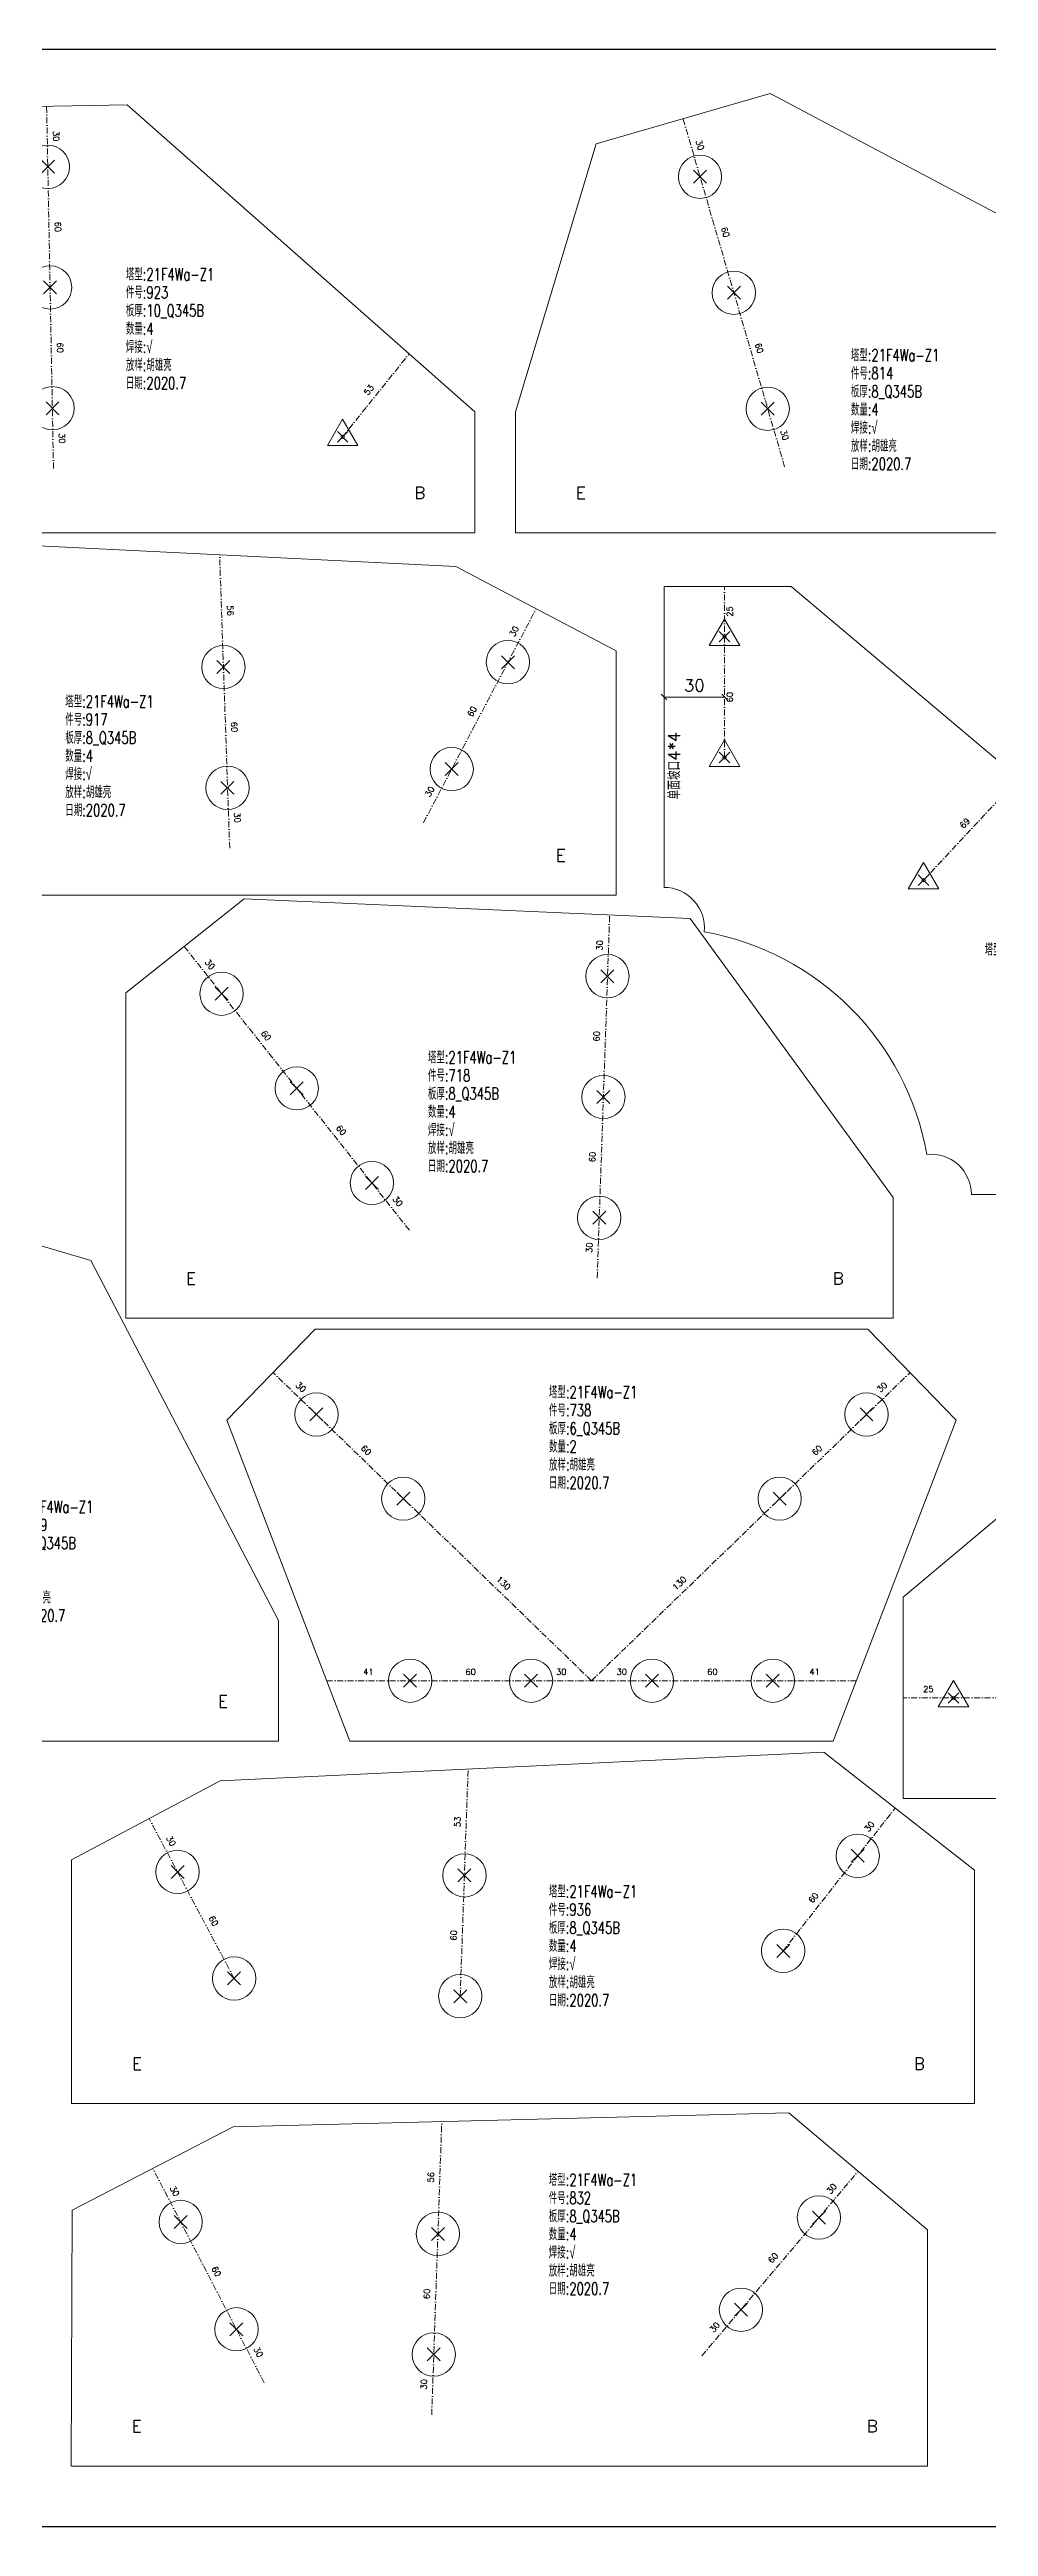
# Model space of a CAD drawing. Extents: x 1310 to 15542, y -76 to 8381.
# Drawn here: x 9873 to 10339, y 7151 to 8381 of the extents above; entities that cross this region are included whole.
import ezdxf
from ezdxf.enums import TextEntityAlignment as Align

# ---------------------------------------------------------------- set-up
doc = ezdxf.new("R2010")
doc.units = 0
doc.header["$MEASUREMENT"] = 0
doc.linetypes.add('一点画线', pattern=[5.2, 3, -1, 0.2, -1])
doc.layers.get('0').update_dxf_attribs({"linetype": 'CONTINUOUS', "lineweight": 25})
for name, color, linetype, lineweight in [('1', 7, 'CONTINUOUS', 25), ('2', 7, 'CONTINUOUS', 25), ('5', 7, 'CONTINUOUS', 25)]:
    doc.layers.add(name, color=color, linetype=linetype, lineweight=lineweight)
doc.styles.add('HZ', font='txt.shx', dxfattribs={"width": 0.7, "oblique": 12, "bigfont": 'hztxt.shx'})
doc.styles.get("Standard").update_dxf_attribs({"font": 'simplex.shx', "width": 0.7, "height": 3, "bigfont": 'gbhzfs.shx'})

# ---------------------------------------------------------------- blocks, each defined once
blk = doc.blocks.new('板孔17.5')
at = {"layer": '5', "color": 7, "linetype": 'Continuous', "lineweight": 13}
for p, q in [((0, 1), (-0.866, -0.5)), ((-0.3, -0.3), (0.3, 0.3)), ((0.3, -0.3), (-0.3, 0.3)), ((0.866, -0.5), (0, 1)), ((-0.866, -0.5), (0.866, -0.5))]:
    blk.add_line(p, q, dxfattribs=at)
at = {"layer": '5', "color": 7, "linetype": 'Continuous', "lineweight": 0}
blk.add_circle((0, 0), 0.1, dxfattribs=at)
blk = doc.blocks.new('PLKM_e88bc41c-f660-43e5-93d8-e23ba5aa751f', base_point=(15294.7, 9435.6))
at = {"layer": '1', "color": 7, "linetype": 'Continuous', "lineweight": 18}
for p, q in [((15341.8, 9587.3), (15404.8, 9587.3)), ((15341.8, 9437.8), (15341.8, 9587.3)), ((15404.8, 9587.3), (15644.5, 9385.3)), ((15644.5, 9385.3), (15644.5, 9285.3)), ((15644.5, 9285.3), (15494.3, 9285.3))]:
    blk.add_line(p, q, dxfattribs=at)
for centre, start, end in [((15341.8, 9417.8), 354.2079, 90), ((15474.3, 9285.3), 360, 95.7921)]:
    blk.add_arc(centre, 20, start, end, dxfattribs=at)
at = {"layer": '1', "color": 7, "linetype": 'Continuous', "lineweight": 18, "extrusion": (0, 0, -1)}
blk.add_ellipse((15337.7, 9281.2), major_axis=(-96.7, -96.7), ratio=0.997765, start_param=2.531641, end_param=3.751544, dxfattribs=at)
at = {"layer": '2', "color": 9, "linetype": '一点画线', "lineweight": 13}
for p, q in [((15371.8, 9502.3), (15371.8, 9587.3)), ((15470.6, 9441.4), (15517.8, 9492)), ((15559.5, 9335.3), (15644.5, 9335.3))]:
    blk.add_line(p, q, dxfattribs=at)
at = {"layer": '2', "color": 9, "linetype": 'Continuous', "lineweight": 18}
for p, q in [((15340.4, 9533.7), (15343.2, 9530.9)), ((15370.4, 9533.7), (15373.2, 9530.9)), ((15371.8, 9532.3), (15341.8, 9532.3)), ((15590.9, 9336.7), (15588.1, 9333.9)), ((15589.5, 9335.3), (15589.5, 9285.3)), ((15590.9, 9286.7), (15588.1, 9283.9))]:
    blk.add_line(p, q, dxfattribs=at)
at = {"layer": '1', "color": 7, "linetype": 'Continuous', "lineweight": 0, "xscale": -8.75, "yscale": 8.75, "zscale": 8.75}
for p in [(15371.8, 9562.3), (15371.8, 9502.3), (15470.6, 9441.4), (15559.5, 9335.3), (15619.5, 9335.3)]:
    blk.add_blockref('板孔17.5', p, dxfattribs=at)
at = {"layer": '1', "color": 7, "linetype": 'Continuous', "lineweight": 13}
blk.add_text('单面坡口4*4', height=6, rotation=90, dxfattribs=at).set_placement((15351.6, 9498.3), align=Align.BOTTOM_CENTER)
blk.add_text('单面坡口4*4', height=6, dxfattribs=at).set_placement((15549.4, 9290.7), align=Align.BOTTOM_CENTER)
at = {"layer": '1', "color": 7, "linetype": 'Continuous', "lineweight": 13, "insert": (15544.8, 9409.9), "char_height": 6, "width": 600, "attachment_point": 3, "line_spacing_factor": 0.9}
blk.add_mtext('塔型:21F4Wa-Z1\\P件号:946A\\P板厚:6_\\P数量:2\\P焊接:√\\P放样:胡雄亮\\P日期:2020.7', dxfattribs=at)
at = {"layer": '2', "color": 7, "linetype": 'Continuous', "lineweight": 13}
for s, height, rotation, p in [('25', 3, 90, (15376.8, 9574.8)), ('60', 3, 90, (15376.8, 9532.3)), ('69', 3, 46, (15492.8, 9468.1)), ('50', 6, 90, (15596.5, 9310.3))]:
    blk.add_text(s, height=height, rotation=rotation, dxfattribs=at).set_placement(p, align=Align.BOTTOM_CENTER)
for s, height, p in [('30', 6, (15356.8, 9533.3)), ('60', 3, (15589.5, 9337.3)), ('25', 3, (15632, 9337.3))]:
    blk.add_text(s, height=height, dxfattribs=at).set_placement(p, align=Align.BOTTOM_CENTER)
blk = doc.blocks.new('PLKM_3160610d-f31a-4011-85eb-0d43d47b7335', base_point=(15769, 9435.6))
at = {"layer": '1', "color": 7, "linetype": 'Continuous', "lineweight": 18}
for p, q in [((15844.5, 9385.3), (16084.3, 9587.3)), ((16084.3, 9587.3), (16147.3, 9587.3)), ((16147.3, 9587.3), (16147.3, 9437.8)), ((15844.5, 9285.3), (15844.5, 9385.3)), ((15994.8, 9285.3), (15844.5, 9285.3))]:
    blk.add_line(p, q, dxfattribs=at)
for centre, start, end in [((16147.3, 9417.8), 90, 185.7921), ((16014.8, 9285.3), 84.2079, 180)]:
    blk.add_arc(centre, 20, start, end, dxfattribs=at)
at = {"layer": '1', "color": 7, "linetype": 'Continuous', "lineweight": 18, "extrusion": (0, 0, -1)}
blk.add_ellipse((16151.4, 9281.2), major_axis=(96.7, -96.7), ratio=0.997765, start_param=2.531641, end_param=3.751544, dxfattribs=at)
at = {"layer": '2', "color": 9, "linetype": '一点画线', "lineweight": 13}
for p, q in [((16117.3, 9502.3), (16117.3, 9587.3)), ((16018.4, 9441.4), (15971.2, 9492)), ((15929.5, 9335.3), (15844.5, 9335.3))]:
    blk.add_line(p, q, dxfattribs=at)
at = {"layer": '2', "color": 9, "linetype": 'Continuous', "lineweight": 18}
for p, q in [((16115.8, 9533.7), (16118.7, 9530.9)), ((16145.8, 9533.7), (16148.7, 9530.9)), ((16117.3, 9532.3), (16147.3, 9532.3)), ((15900.9, 9336.7), (15898.1, 9333.9)), ((15899.5, 9335.3), (15899.5, 9285.3)), ((15900.9, 9286.7), (15898.1, 9283.9))]:
    blk.add_line(p, q, dxfattribs=at)
at = {"layer": '1', "color": 7, "linetype": 'Continuous', "lineweight": 0, "xscale": -8.75, "yscale": 8.75, "zscale": 8.75}
for p in [(16117.3, 9562.3), (16117.3, 9502.3), (16018.4, 9441.4), (15869.5, 9335.3), (15929.5, 9335.3)]:
    blk.add_blockref('板孔17.5', p, dxfattribs=at)
at = {"layer": '1', "color": 7, "linetype": 'Continuous', "lineweight": 13}
blk.add_text('单面坡口4*4', height=6, rotation=270, dxfattribs=at).set_placement((16133.9, 9492.9), align=Align.BOTTOM_CENTER)
blk.add_text('单面坡口4*4', height=6, dxfattribs=at).set_placement((15941.7, 9292), align=Align.BOTTOM_CENTER)
at = {"layer": '1', "color": 7, "linetype": 'Continuous', "lineweight": 13, "insert": (15989.4, 9423.4), "char_height": 6, "width": 600, "attachment_point": 3, "line_spacing_factor": 0.9}
blk.add_mtext('塔型:21F4Wa-Z1\\P件号:946\\P板厚:6_\\P数量:2\\P焊接:√\\P放样:胡雄亮\\P日期:2020.7', dxfattribs=at)
at = {"layer": '2', "color": 7, "linetype": 'Continuous', "lineweight": 13}
for s, height, rotation, p in [('25', 3, 90, (16122.3, 9574.8)), ('60', 3, 90, (16122.3, 9532.3)), ('69', 3, 313, (15996.3, 9468.1)), ('50', 6, 90, (15906.5, 9310.3))]:
    blk.add_text(s, height=height, rotation=rotation, dxfattribs=at).set_placement(p, align=Align.BOTTOM_CENTER)
for s, height, p in [('30', 6, (16132.3, 9533.3)), ('25', 3, (15857, 9337.3)), ('60', 3, (15899.5, 9337.3))]:
    blk.add_text(s, height=height, dxfattribs=at).set_placement(p, align=Align.BOTTOM_CENTER)
blk = doc.blocks.new('板孔21.5')
at = {"layer": '5', "color": 7, "linetype": 'Continuous', "lineweight": 13}
for p, q in [((-0.3, -0.3), (0.3, 0.3)), ((0.3, -0.3), (-0.3, 0.3))]:
    blk.add_line(p, q, dxfattribs=at)
blk.add_circle((0, 0), 1, dxfattribs=at)
blk = doc.blocks.new('PLKM_b010fe82-6965-44cd-b480-cfc29aca58db', base_point=(11120.1, 9371.1))
at = {"layer": '1', "color": 7, "linetype": 'Continuous', "lineweight": 18}
for p, q in [((11075, 9458.3), (10775.5, 9444.2)), ((11149.8, 9399.7), (11075, 9458.3)), ((10775.5, 9444.2), (10701.7, 9404.9)), ((10701.7, 9404.9), (10701.7, 9283.9)), ((11149.8, 9283.9), (11149.8, 9399.7)), ((10701.7, 9283.9), (11149.8, 9283.9))]:
    blk.add_line(p, q, dxfattribs=at)
at = {"layer": '2', "color": 9, "linetype": '一点画线', "lineweight": 13}
for p, q in [((10894.6, 9337.2), (10898.5, 9450)), ((10782.4, 9346), (10740.2, 9425.4)), ((11054.9, 9359.7), (11110.4, 9430.5))]:
    blk.add_line(p, q, dxfattribs=at)
at = {"layer": '1', "color": 7, "linetype": 'Continuous', "lineweight": 0, "xscale": 10.75, "yscale": 10.75, "zscale": 10.75}
for p in [(10754.3, 9398.9), (11091.9, 9406.9), (10896.7, 9397.2), (11054.9, 9359.7), (10782.4, 9346), (10894.6, 9337.2)]:
    blk.add_blockref('板孔21.5', p, dxfattribs=at)
at = {"layer": '1', "color": 7, "linetype": 'Continuous', "lineweight": 13, "insert": (10938.6, 9392.2), "char_height": 6, "width": 600, "attachment_point": 1, "line_spacing_factor": 0.9}
blk.add_mtext('塔型:21F4Wa-Z1\\P件号:936\\P板厚:8_Q345B\\P数量:4\\P焊接:√\\P放样:胡雄亮\\P日期:2020.7', dxfattribs=at)
at = {"layer": '2', "color": 7, "linetype": 'Continuous', "lineweight": 13}
for s, rotation, p in [('53', 88, (10895.6, 9423.7)), ('30', 52, (11099.6, 9420)), ('30', 299, (10749, 9413.1)), ('60', 52, (11071.8, 9384.6)), ('60', 299, (10770.1, 9373.4)), ('60', 88, (10893.7, 9367.3))]:
    blk.add_text(s, height=3, rotation=rotation, dxfattribs=at).set_placement(p, align=Align.BOTTOM_CENTER)
for s, p in [('E', (10731.7, 9298.9)), ('B', (11119.8, 9298.9))]:
    blk.add_text(s, height=6, dxfattribs=at).set_placement(p, align=Align.BOTTOM_LEFT)
blk = doc.blocks.new('PLKM_0f99fc49-bb2f-4556-bbdf-811f0738481e', base_point=(9284.4, 9390.1))
at = {"color": 2}
for p, q in [((8967.5, 9392.5), (8954.6, 9370.2)), ((8980.3, 9370.2), (8967.5, 9392.5)), ((8954.6, 9370.2), (8980.3, 9370.2))]:
    blk.add_line(p, q, dxfattribs=at)
for q in [(8967.5, 9392.5), (8954.6, 9370.2), (8980.3, 9370.2)]:
    blk.add_line((8967.5, 9377.6), q)
for radius in [14.8, 7.42]:
    blk.add_circle((8967.5, 9377.6), radius)
at = {"layer": '1', "color": 7, "linetype": 'Continuous', "lineweight": 18}
for p, q in [((9143.3, 9496.4), (9053.3, 9494.7)), ((9315.8, 9343.9), (9143.3, 9496.4)), ((9053.3, 9494.7), (8826.3, 9343.9)), ((8826.3, 9343.9), (8826.3, 9283.9)), ((9315.8, 9283.9), (9315.8, 9343.9)), ((8826.3, 9283.9), (9315.8, 9283.9))]:
    blk.add_line(p, q, dxfattribs=at)
at = {"layer": '2', "color": 9, "linetype": '一点画线', "lineweight": 13}
for p, q in [((9106.7, 9315.7), (9103.3, 9495.6)), ((9250.2, 9331.5), (9283.2, 9372.7))]:
    blk.add_line(p, q, dxfattribs=at)
at = {"layer": '1', "color": 7, "linetype": 'Continuous', "lineweight": 0}
for name, p, xscale, yscale, zscale in [('板孔21.5', (9103.9, 9465.6), 10.75, 10.75, 10.75), ('板孔21.5', (9105, 9405.7), 10.75, 10.75, 10.75), ('板孔21.5', (9106.2, 9345.7), 10.75, 10.75, 10.75), ('板孔17.5', (9250.2, 9331.5), 8.75, 8.75, 8.75)]:
    blk.add_blockref(name, p, dxfattribs=dict(at, xscale=xscale, yscale=yscale, zscale=zscale))
at = {"color": 7, "style": 'HZ', "width": 0.8}
blk.add_text('%%C32钻', height=8, dxfattribs=at).set_placement((8956.7, 9352.8))
at = {"layer": '1', "color": 7, "linetype": 'Continuous', "lineweight": 13}
blk.add_text('↓ 双面坡口4*4 ↓', height=6, dxfattribs=at).set_placement((9071.1, 9293.9), align=Align.BOTTOM_CENTER)
at = {"layer": '1', "color": 7, "linetype": 'Continuous', "lineweight": 13, "insert": (9142.6, 9415.2), "char_height": 6, "width": 600, "attachment_point": 1, "line_spacing_factor": 0.9}
blk.add_mtext('塔型:21F4Wa-Z1\\P件号:923\\P板厚:10_Q345B\\P数量:4\\P焊接:√\\P放样:胡雄亮\\P日期:2020.7', dxfattribs=at)
at = {"layer": '2', "color": 7, "linetype": 'Continuous', "lineweight": 13}
for s, rotation, p in [('30', 272, (9105.6, 9480.7)), ('60', 272, (9106.5, 9435.7)), ('60', 272, (9107.6, 9375.7)), ('53', 51, (9265.1, 9353.3)), ('30', 272, (9108.5, 9330.7))]:
    blk.add_text(s, height=3, rotation=rotation, dxfattribs=at).set_placement(p, align=Align.BOTTOM_CENTER)
for s, p in [('E', (8856.3, 9298.9)), ('B', (9285.8, 9298.9))]:
    blk.add_text(s, height=6, dxfattribs=at).set_placement(p, align=Align.BOTTOM_LEFT)
blk = doc.blocks.new('PLKM_16392348-d766-4475-a481-2fc03647f7ae', base_point=(5312.3, 9372.6))
at = {"layer": '1', "color": 7, "linetype": 'Continuous', "lineweight": 18}
for p, q in [((5003.7, 9461.4), (4925, 9399.7)), ((5293.5, 9447.1), (5003.7, 9461.4)), ((5373.1, 9405.2), (5293.5, 9447.1)), ((4925, 9399.7), (4925, 9283.9)), ((5373.1, 9283.9), (5373.1, 9405.2)), ((4925, 9283.9), (5373.1, 9283.9))]:
    blk.add_line(p, q, dxfattribs=at)
at = {"layer": '2', "color": 9, "linetype": '一点画线', "lineweight": 13}
for p, q in [((5181.2, 9307.3), (5176.2, 9452.9)), ((5038.4, 9336.1), (4964.3, 9430.5)), ((5277.4, 9319.9), (5333.3, 9426.1))]:
    blk.add_line(p, q, dxfattribs=at)
at = {"layer": '1', "color": 7, "linetype": 'Continuous', "lineweight": 0, "xscale": 10.75, "yscale": 10.75, "zscale": 10.75}
for p in [(4982.9, 9406.9), (5319.3, 9399.6), (5178.1, 9397.2), (5019.9, 9359.7), (5291.4, 9346.5), (5180.1, 9337.2)]:
    blk.add_blockref('板孔21.5', p, dxfattribs=at)
at = {"layer": '1', "color": 7, "linetype": 'Continuous', "lineweight": 13, "insert": (5099.6, 9383.1), "char_height": 6, "width": 600, "attachment_point": 1, "line_spacing_factor": 0.9}
blk.add_mtext('塔型:21F4Wa-Z1\\P件号:917\\P板厚:8_Q345B\\P数量:4\\P焊接:√\\P放样:胡雄亮\\P日期:2020.7', dxfattribs=at)
at = {"layer": '2', "color": 7, "linetype": 'Continuous', "lineweight": 13}
for s, rotation, p in [('30', 309, (4975.2, 9420)), ('56', 273, (5179.1, 9425.1)), ('30', 62, (5324.5, 9413.8)), ('60', 309, (5003, 9384.6)), ('60', 62, (5303.6, 9374)), ('60', 273, (5181.1, 9367.3)), ('30', 309, (5030.8, 9349.2)), ('30', 62, (5282.6, 9334.2)), ('30', 273, (5182.6, 9322.3))]:
    blk.add_text(s, height=3, rotation=rotation, dxfattribs=at).set_placement(p, align=Align.BOTTOM_CENTER)
for s, p in [('B', (4955, 9298.9)), ('E', (5343.1, 9298.9))]:
    blk.add_text(s, height=6, dxfattribs=at).set_placement(p, align=Align.BOTTOM_LEFT)
blk = doc.blocks.new('PLKM_0fa6abe1-e9fe-4dc6-840d-223af92aa67f', base_point=(10013.6, 10466.9))
at = {"layer": '1', "color": 7, "linetype": 'Continuous', "lineweight": 18}
for p, q in [((9951.2, 10554.6), (9675.5, 10547.7)), ((10020, 10496.5), (9951.2, 10554.6)), ((9675.5, 10547.7), (9595.6, 10506.2)), ((9595.6, 10506.2), (9595.1, 10379.2)), ((10020, 10379.2), (10020, 10496.5)), ((9595.1, 10379.2), (10020, 10379.2))]:
    blk.add_line(p, q, dxfattribs=at)
at = {"layer": '2', "color": 9, "linetype": '一点画线', "lineweight": 13}
for p, q in [((9774, 10404.6), (9779, 10550.3)), ((9690.9, 10420.5), (9635.6, 10527)), ((9908.1, 10433.9), (9985.6, 10525.5))]:
    blk.add_line(p, q, dxfattribs=at)
at = {"layer": '1', "color": 7, "linetype": 'Continuous', "lineweight": 0, "xscale": 10.75, "yscale": 10.75, "zscale": 10.75}
for p in [(9649.4, 10500.4), (9777.1, 10494.5), (9966.2, 10502.6), (9927.5, 10456.8), (9677.1, 10447.1), (9775, 10434.6)]:
    blk.add_blockref('板孔21.5', p, dxfattribs=at)
at = {"layer": '1', "color": 7, "linetype": 'Continuous', "lineweight": 13, "insert": (9832.1, 10524.3), "char_height": 6, "width": 600, "attachment_point": 1, "line_spacing_factor": 0.9}
blk.add_mtext('塔型:21F4Wa-Z1\\P件号:832\\P板厚:8_Q345B\\P数量:4\\P焊接:√\\P放样:胡雄亮\\P日期:2020.7', dxfattribs=at)
at = {"layer": '2', "color": 7, "linetype": 'Continuous', "lineweight": 13}
for s, rotation, p in [('30', 298, (9644.3, 10514.6)), ('56', 88, (9776, 10522.5)), ('30', 50, (9974.4, 10515.4)), ('60', 50, (9945.3, 10481)), ('60', 298, (9665, 10474.7)), ('60', 88, (9774, 10464.6)), ('30', 50, (9916.3, 10446.6)), ('30', 298, (9685.8, 10434.7)), ('30', 88, (9772.5, 10419.7))]:
    blk.add_text(s, height=3, rotation=rotation, dxfattribs=at).set_placement(p, align=Align.BOTTOM_CENTER)
for s, p in [('E', (9625.1, 10394.2)), ('B', (9990, 10394.2))]:
    blk.add_text(s, height=6, dxfattribs=at).set_placement(p, align=Align.BOTTOM_LEFT)
blk = doc.blocks.new('PLKM_4fa0721e-8399-41b0-80ce-a2c73662a8be', base_point=(2575, 10488.3))
at = {"layer": '1', "color": 7, "linetype": 'Continuous', "lineweight": 18}
for p, q in [((2318.1, 10597.4), (2231.7, 10572.3)), ((2616.6, 10439.2), (2318.1, 10597.4)), ((2231.7, 10572.3), (2191.7, 10439.2)), ((2191.7, 10439.2), (2191.7, 10379.2)), ((2616.6, 10379.2), (2616.6, 10439.2)), ((2191.7, 10379.2), (2616.6, 10379.2))]:
    blk.add_line(p, q, dxfattribs=at)
at = {"layer": '2', "color": 9, "linetype": '一点画线', "lineweight": 13}
blk.add_line((2325.3, 10412), (2274.9, 10584.9), dxfattribs=at)
at = {"layer": '1', "color": 7, "linetype": 'Continuous', "lineweight": 0, "xscale": 10.75, "yscale": 10.75, "zscale": 10.75}
for p in [(2283.3, 10556), (2300.1, 10498.4), (2316.9, 10440.8)]:
    blk.add_blockref('板孔21.5', p, dxfattribs=at)
at = {"layer": '1', "color": 7, "linetype": 'Continuous', "lineweight": 13, "insert": (2358.2, 10470.4), "char_height": 6, "width": 600, "attachment_point": 1, "line_spacing_factor": 0.9}
blk.add_mtext('塔型:21F4Wa-Z1\\P件号:814\\P板厚:8_Q345B\\P数量:4\\P焊接:√\\P放样:胡雄亮\\P日期:2020.7', dxfattribs=at)
at = {"layer": '2', "color": 7, "linetype": 'Continuous', "lineweight": 13}
for s, p in [('30', (2281, 10571)), ('60', (2293.6, 10527.8)), ('60', (2310.4, 10470.2)), ('30', (2323, 10427))]:
    blk.add_text(s, height=3, rotation=287, dxfattribs=at).set_placement(p, align=Align.BOTTOM_CENTER)
for s, p in [('E', (2221.7, 10394.2)), ('B', (2586.6, 10394.2))]:
    blk.add_text(s, height=6, dxfattribs=at).set_placement(p, align=Align.BOTTOM_LEFT)
blk = doc.blocks.new('PLKM_69bfad5c-5b07-4391-a97b-e8ab4ebf73d1', base_point=(11472.6, 11230.6))
at = {"layer": '1', "color": 7, "linetype": 'Continuous', "lineweight": 18}
for p, q in [((11136.5, 11332.9), (11092.7, 11287.6)), ((11410.9, 11332.9), (11136.5, 11332.9)), ((11454.7, 11287.6), (11410.9, 11332.9)), ((11092.7, 11287.6), (11153.7, 11128.3)), ((11393.7, 11128.3), (11454.7, 11287.6)), ((11153.7, 11128.3), (11393.7, 11128.3))]:
    blk.add_line(p, q, dxfattribs=at)
at = {"layer": '2', "color": 9, "linetype": '一点画线', "lineweight": 13}
for p, q in [((11273.7, 11158.3), (11115.7, 11311.3)), ((11273.7, 11158.3), (11431.8, 11311.3)), ((11405.2, 11158.3), (11142.2, 11158.3))]:
    blk.add_line(p, q, dxfattribs=at)
at = {"layer": '1', "color": 7, "linetype": 'Continuous', "lineweight": 0, "xscale": 10.75, "yscale": 10.75, "zscale": 10.75}
for p in [(11137.2, 11290.5), (11410.2, 11290.5), (11180.3, 11248.7), (11367.1, 11248.7), (11183.7, 11158.3), (11243.7, 11158.3), (11303.7, 11158.3), (11363.7, 11158.3)]:
    blk.add_blockref('板孔21.5', p, dxfattribs=at)
at = {"layer": '1', "color": 7, "linetype": 'Continuous', "lineweight": 13, "insert": (11252.6, 11304.6), "char_height": 6, "width": 600, "attachment_point": 1, "line_spacing_factor": 0.9}
blk.add_mtext('塔型:21F4Wa-Z1\\P件号:738\\P板厚:6_Q345B\\P数量:2\\P放样:胡雄亮\\P日期:2020.7', dxfattribs=at)
at = {"layer": '2', "color": 7, "linetype": 'Continuous', "lineweight": 13}
for s, rotation, p in [('30', 317, (11127.8, 11302.3)), ('30', 44, (11419.6, 11302.3)), ('60', 317, (11160.2, 11271)), ('60', 44, (11387.3, 11271)), ('130', 317, (11228.4, 11205)), ('130', 44, (11319, 11205))]:
    blk.add_text(s, height=3, rotation=rotation, dxfattribs=at).set_placement(p, align=Align.BOTTOM_CENTER)
for s, p in [('41', (11163, 11160.3)), ('60', (11213.7, 11160.3)), ('30', (11258.7, 11160.3)), ('30', (11288.7, 11160.3)), ('60', (11333.7, 11160.3)), ('41', (11384.5, 11160.3))]:
    blk.add_text(s, height=3, dxfattribs=at).set_placement(p, align=Align.BOTTOM_CENTER)
blk = doc.blocks.new('PLKM_6602b2b4-96fa-4cc7-bfb8-c38e94350726', base_point=(7210.4, 11260.4))
at = {"layer": '1', "color": 7, "linetype": 'Continuous', "lineweight": 18}
for p, q in [((6989.3, 11392.4), (6831, 11292.9)), ((7075.6, 11367), (6989.3, 11392.4)), ((7168.8, 11188.3), (7075.6, 11367)), ((6831, 11292.9), (6787.9, 11188.3)), ((6787.9, 11188.3), (6787.9, 11128.3)), ((7168.8, 11128.3), (7168.8, 11188.3)), ((6787.9, 11128.3), (7168.8, 11128.3))]:
    blk.add_line(p, q, dxfattribs=at)
at = {"layer": '2', "color": 9, "linetype": '一点画线', "lineweight": 13}
for p, q in [((6964.7, 11149.4), (7032.4, 11379.7)), ((6900.6, 11188), (6864.4, 11313.9))]:
    blk.add_line(p, q, dxfattribs=at)
at = {"layer": '1', "color": 7, "linetype": 'Continuous', "lineweight": 0, "xscale": 10.75, "yscale": 10.75, "zscale": 10.75}
for p in [(7024, 11350.9), (7007, 11293.4), (6875.8, 11274.5), (6990.1, 11235.8), (6892.3, 11216.9), (6973.2, 11178.2)]:
    blk.add_blockref('板孔21.5', p, dxfattribs=at)
at = {"layer": '1', "color": 7, "linetype": 'Continuous', "lineweight": 13, "insert": (7033, 11247.7), "char_height": 6, "width": 600, "attachment_point": 1, "line_spacing_factor": 0.9}
blk.add_mtext('塔型:21F4Wa-Z1\\P件号:719\\P板厚:8_Q345B\\P数量:4\\P焊接:√\\P放样:胡雄亮\\P日期:2020.7', dxfattribs=at)
at = {"layer": '2', "color": 7, "linetype": 'Continuous', "lineweight": 13}
for s, rotation, p in [('30', 74, (7026.3, 11365.9)), ('60', 74, (7013.6, 11322.7)), ('41', 287, (6872, 11294.8)), ('60', 74, (6996.7, 11265.1)), ('60', 287, (6886, 11246.3)), ('30', 287, (6898.4, 11203)), ('60', 74, (6979.7, 11207.6)), ('30', 74, (6967, 11164.4))]:
    blk.add_text(s, height=3, rotation=rotation, dxfattribs=at).set_placement(p, align=Align.BOTTOM_CENTER)
for s, p in [('B', (6817.9, 11143.3)), ('E', (7138.8, 11143.3))]:
    blk.add_text(s, height=6, dxfattribs=at).set_placement(p, align=Align.BOTTOM_LEFT)
blk = doc.blocks.new('PLKM_3cda8cad-48e9-42e9-9696-05a4db1c5261', base_point=(6582, 11232.5))
at = {"layer": '1', "color": 7, "linetype": 'Continuous', "lineweight": 18}
for p, q in [((6265.8, 11336.6), (6207, 11290)), ((6487.1, 11326.8), (6265.8, 11336.6)), ((6587.9, 11188.3), (6487.1, 11326.8)), ((6207, 11290), (6207, 11128.3)), ((6587.9, 11128.3), (6587.9, 11188.3)), ((6207, 11128.3), (6587.9, 11128.3))]:
    blk.add_line(p, q, dxfattribs=at)
at = {"layer": '2', "color": 9, "linetype": '一点画线', "lineweight": 13}
for p, q in [((6441, 11148.3), (6447.2, 11328.6)), ((6347.8, 11172), (6236, 11313))]:
    blk.add_line(p, q, dxfattribs=at)
at = {"layer": '1', "color": 7, "linetype": 'Continuous', "lineweight": 0, "xscale": 10.75, "yscale": 10.75, "zscale": 10.75}
for p in [(6446.1, 11298.2), (6254.6, 11289.5), (6291.9, 11242.5), (6444.1, 11238.2), (6329.2, 11195.5), (6442, 11178.2)]:
    blk.add_blockref('板孔21.5', p, dxfattribs=at)
at = {"layer": '1', "color": 7, "linetype": 'Continuous', "lineweight": 13, "insert": (6357, 11260.9), "char_height": 6, "width": 600, "attachment_point": 1, "line_spacing_factor": 0.9}
blk.add_mtext('塔型:21F4Wa-Z1\\P件号:718\\P板厚:8_Q345B\\P数量:4\\P焊接:√\\P放样:胡雄亮\\P日期:2020.7', dxfattribs=at)
at = {"layer": '2', "color": 7, "linetype": 'Continuous', "lineweight": 13}
for s, rotation, p in [('30', 309, (6246.9, 11302.5)), ('30', 88, (6444.6, 11313.4)), ('60', 309, (6274.8, 11267.2)), ('60', 88, (6443.1, 11268.3)), ('60', 309, (6312.1, 11220.2)), ('60', 88, (6441, 11208.3)), ('30', 309, (6340.1, 11184.9)), ('30', 88, (6439.5, 11163.3))]:
    blk.add_text(s, height=3, rotation=rotation, dxfattribs=at).set_placement(p, align=Align.BOTTOM_CENTER)
for s, p in [('E', (6237, 11143.3)), ('B', (6557.9, 11143.3))]:
    blk.add_text(s, height=6, dxfattribs=at).set_placement(p, align=Align.BOTTOM_LEFT)

msp = doc.modelspace()

# ---------------------------------------------------------------- linework, layer by layer
at = {"color": 0, "linetype": 'Continuous'}
msp.add_lwpolyline([(6400.706, 7150.933), (12426.536, 7150.933), (12426.536, 8380.933), (6400.706, 8380.933)], close=True, dxfattribs=at)

# ---------------------------------------------------------------- block references
for name, p in [('PLKM_0f99fc49-bb2f-4556-bbdf-811f0738481e', (10052.573, 8247.205)), ('PLKM_4fa0721e-8399-41b0-80ce-a2c73662a8be', (10487.446, 8250.066)), ('PLKM_16392348-d766-4475-a481-2fc03647f7ae', (10093.407, 8049.706)), ('PLKM_e88bc41c-f660-43e5-93d8-e23ba5aa751f', (10130.823, 7962.655)), ('PLKM_3cda8cad-48e9-42e9-9696-05a4db1c5261', (10285.711, 7855.081)), ('PLKM_3160610d-f31a-4011-85eb-0d43d47b7335', (10221.077, 7662.655)), ('PLKM_6602b2b4-96fa-4cc7-bfb8-c38e94350726', (10028.163, 7672.97)), ('PLKM_69bfad5c-5b07-4391-a97b-e8ab4ebf73d1', (10340.788, 7643.222)), ('PLKM_b010fe82-6965-44cd-b480-cfc29aca58db', (10302.238, 7448.162)), ('PLKM_0fa6abe1-e9fe-4dc6-840d-223af92aa67f', (10302.183, 7268.638))]:
    msp.add_blockref(name, p, dxfattribs=at)

doc.saveas('drawing.dxf')
